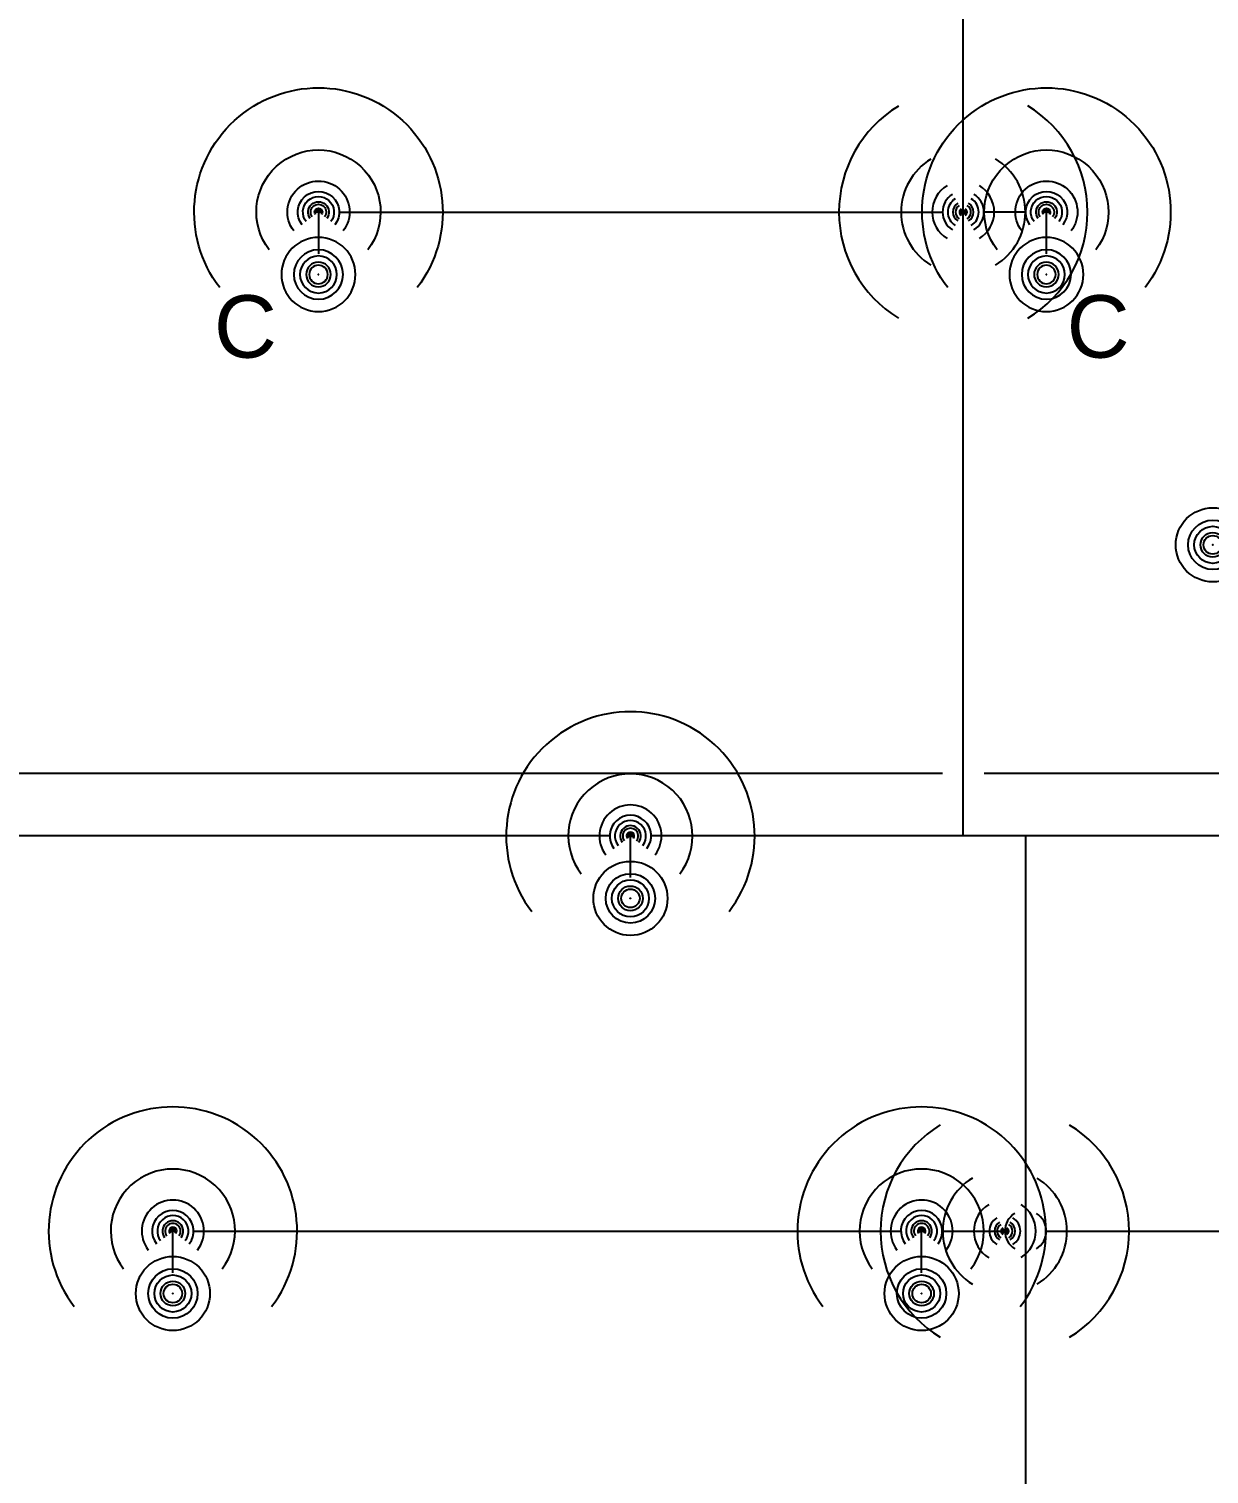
# Model space of a CAD drawing. Extents: x -17670 to 21732, y -105 to 1153.
# Drawn here: x -2583.7 to -2356.7, y 185 to 463 of the extents above; entities that cross this region are included whole.
import ezdxf

# ---------------------------------------------------------------- set-up
doc = ezdxf.new("R2010")
doc.units = 0
doc.header["$LTSCALE"] = 48
doc.header["$MEASUREMENT"] = 0
for name, color, linetype in [('F-FP-N', 2, 'Continuous'), ('F-SPRK-HEAD-N', 2, 'Continuous'), ('F-SPRK-HEAD-N @ 1 (1)', 2, 'Continuous'), ('F-SPRK-HEAD-N @ 1 (2)', 2, 'Continuous'), ('F-SPRK-HEAD-N @ 128', 2, 'Continuous'), ('F-SPRK-HEAD-N @ 192', 2, 'Continuous'), ('F-SPRK-HEAD-N @ 48', 2, 'Continuous'), ('F-SPRK-HEAD-N @ 64', 2, 'Continuous'), ('F-SPRK-HEAD-N @ 96', 2, 'Continuous'), ('F-SPRN-N', 1, 'Continuous'), ('F-SPRN-N @ 1 (1)', 1, 'Continuous'), ('F-SPRN-N @ 1 (2)', 1, 'Continuous'), ('F-SPRN-N @ 12', 1, 'Continuous'), ('F-SPRN-N @ 128', 1, 'Continuous'), ('F-SPRN-N @ 16', 1, 'Continuous'), ('F-SPRN-N @ 192', 1, 'Continuous'), ('F-SPRN-N @ 2', 1, 'Continuous'), ('F-SPRN-N @ 24', 1, 'Continuous'), ('F-SPRN-N @ 384', 1, 'Continuous'), ('F-SPRN-N @ 4', 1, 'Continuous'), ('F-SPRN-N @ 48', 1, 'Continuous'), ('F-SPRN-N @ 64', 1, 'Continuous'), ('F-SPRN-N @ 768', 1, 'Continuous'), ('F-SPRN-N @ 8', 1, 'Continuous'), ('F-SPRN-N @ 96', 1, 'Continuous')]:
    doc.layers.add(name, color=color, linetype=linetype)
doc.layers.add('G-ANNO-TEXT', color=70, linetype='Continuous', lineweight=0)
doc.styles.add('Arial', font='arial.ttf')

# ---------------------------------------------------------------- blocks, each defined once
blk = doc.blocks.new('*U27')
blk.add_circle((0, 0), 0.037109375)
blk = doc.blocks.new('*U1253')
at = {"layer": 'F-SPRK-HEAD-N @ 1 (1)'}
blk.add_blockref('*U27', (-2556.000000014936, 219.7428015229925), dxfattribs=at)
at = {"layer": 'F-SPRK-HEAD-N @ 1 (2)'}
blk.add_blockref('*U27', (-2556.000000014936, 219.7428015229925), dxfattribs=at)
at = {"layer": 'F-SPRK-HEAD-N @ 128', "xscale": 128, "yscale": 128, "zscale": 128}
blk.add_blockref('*U27', (-2556.000000014936, 219.7428015229925), dxfattribs=at)
at = {"layer": 'F-SPRK-HEAD-N @ 192', "xscale": 192, "yscale": 192, "zscale": 192}
blk.add_blockref('*U27', (-2556.000000014936, 219.7428015229925), dxfattribs=at)
at = {"layer": 'F-SPRK-HEAD-N @ 48', "xscale": 48, "yscale": 48, "zscale": 48}
blk.add_blockref('*U27', (-2556.000000014936, 219.7428015229925), dxfattribs=at)
at = {"layer": 'F-SPRK-HEAD-N @ 64', "xscale": 64, "yscale": 64, "zscale": 64}
blk.add_blockref('*U27', (-2556.000000014936, 219.7428015229925), dxfattribs=at)
at = {"layer": 'F-SPRK-HEAD-N @ 96', "xscale": 96, "yscale": 96, "zscale": 96}
blk.add_blockref('*U27', (-2556.000000014936, 219.7428015229925), dxfattribs=at)
blk = doc.blocks.new('*U1257')
at = {"layer": 'F-SPRK-HEAD-N @ 1 (1)'}
blk.add_blockref('*U27', (-2412.000000014936, 219.7428015229925), dxfattribs=at)
at = {"layer": 'F-SPRK-HEAD-N @ 1 (2)'}
blk.add_blockref('*U27', (-2412.000000014936, 219.7428015229925), dxfattribs=at)
at = {"layer": 'F-SPRK-HEAD-N @ 128', "xscale": 128, "yscale": 128, "zscale": 128}
blk.add_blockref('*U27', (-2412.000000014936, 219.7428015229925), dxfattribs=at)
at = {"layer": 'F-SPRK-HEAD-N @ 192', "xscale": 192, "yscale": 192, "zscale": 192}
blk.add_blockref('*U27', (-2412.000000014936, 219.7428015229925), dxfattribs=at)
at = {"layer": 'F-SPRK-HEAD-N @ 48', "xscale": 48, "yscale": 48, "zscale": 48}
blk.add_blockref('*U27', (-2412.000000014936, 219.7428015229925), dxfattribs=at)
at = {"layer": 'F-SPRK-HEAD-N @ 64', "xscale": 64, "yscale": 64, "zscale": 64}
blk.add_blockref('*U27', (-2412.000000014936, 219.7428015229925), dxfattribs=at)
at = {"layer": 'F-SPRK-HEAD-N @ 96', "xscale": 96, "yscale": 96, "zscale": 96}
blk.add_blockref('*U27', (-2412.000000014936, 219.7428015229925), dxfattribs=at)
blk = doc.blocks.new('*U1267')
at = {"layer": 'F-SPRK-HEAD-N @ 1 (1)'}
blk.add_blockref('*U27', (-2468.000000014936, 295.7428015229925), dxfattribs=at)
at = {"layer": 'F-SPRK-HEAD-N @ 1 (2)'}
blk.add_blockref('*U27', (-2468.000000014936, 295.7428015229925), dxfattribs=at)
at = {"layer": 'F-SPRK-HEAD-N @ 128', "xscale": 128, "yscale": 128, "zscale": 128}
blk.add_blockref('*U27', (-2468.000000014936, 295.7428015229925), dxfattribs=at)
at = {"layer": 'F-SPRK-HEAD-N @ 192', "xscale": 192, "yscale": 192, "zscale": 192}
blk.add_blockref('*U27', (-2468.000000014936, 295.7428015229925), dxfattribs=at)
at = {"layer": 'F-SPRK-HEAD-N @ 48', "xscale": 48, "yscale": 48, "zscale": 48}
blk.add_blockref('*U27', (-2468.000000014936, 295.7428015229925), dxfattribs=at)
at = {"layer": 'F-SPRK-HEAD-N @ 64', "xscale": 64, "yscale": 64, "zscale": 64}
blk.add_blockref('*U27', (-2468.000000014936, 295.7428015229925), dxfattribs=at)
at = {"layer": 'F-SPRK-HEAD-N @ 96', "xscale": 96, "yscale": 96, "zscale": 96}
blk.add_blockref('*U27', (-2468.000000014936, 295.7428015229925), dxfattribs=at)
blk = doc.blocks.new('*U1270')
at = {"layer": 'F-SPRK-HEAD-N @ 1 (1)'}
blk.add_blockref('*U27', (-2356.000000014936, 363.7428015229925), dxfattribs=at)
at = {"layer": 'F-SPRK-HEAD-N @ 1 (2)'}
blk.add_blockref('*U27', (-2356.000000014936, 363.7428015229925), dxfattribs=at)
at = {"layer": 'F-SPRK-HEAD-N @ 128', "xscale": 128, "yscale": 128, "zscale": 128}
blk.add_blockref('*U27', (-2356.000000014936, 363.7428015229925), dxfattribs=at)
at = {"layer": 'F-SPRK-HEAD-N @ 192', "xscale": 192, "yscale": 192, "zscale": 192}
blk.add_blockref('*U27', (-2356.000000014936, 363.7428015229925), dxfattribs=at)
at = {"layer": 'F-SPRK-HEAD-N @ 48', "xscale": 48, "yscale": 48, "zscale": 48}
blk.add_blockref('*U27', (-2356.000000014936, 363.7428015229925), dxfattribs=at)
at = {"layer": 'F-SPRK-HEAD-N @ 64', "xscale": 64, "yscale": 64, "zscale": 64}
blk.add_blockref('*U27', (-2356.000000014936, 363.7428015229925), dxfattribs=at)
at = {"layer": 'F-SPRK-HEAD-N @ 96', "xscale": 96, "yscale": 96, "zscale": 96}
blk.add_blockref('*U27', (-2356.000000014936, 363.7428015229925), dxfattribs=at)
blk = doc.blocks.new('*U12')
at = {"linetype": 'Continuous'}
blk.add_arc((0, 0), 0.03111555437015312, 232.5669694738212, 127.4330305261797, dxfattribs=at)
blk = doc.blocks.new('*U1278')
at = {"layer": 'F-SPRN-N @ 1 (1)', "rotation": 89.99999999999999}
blk.add_blockref('*U12', (-2468.000000014936, 307.7428015229925), dxfattribs=at)
at = {"layer": 'F-SPRN-N @ 1 (2)', "rotation": 89.99999999999999}
blk.add_blockref('*U12', (-2468.000000014936, 307.7428015229925), dxfattribs=at)
at = {"layer": 'F-SPRN-N @ 12', "xscale": 12.00000000000001, "yscale": 12.00000000000001, "zscale": 12.00000000000001, "rotation": 89.99999999999999}
blk.add_blockref('*U12', (-2468.000000014936, 307.7428015229925), dxfattribs=at)
at = {"layer": 'F-SPRN-N @ 128', "xscale": 128.0000000000001, "yscale": 128.0000000000001, "zscale": 128.0000000000001, "rotation": 89.99999999999999}
blk.add_blockref('*U12', (-2468.000000014936, 307.7428015229925), dxfattribs=at)
at = {"layer": 'F-SPRN-N @ 16', "xscale": 16.00000000000001, "yscale": 16.00000000000001, "zscale": 16.00000000000001, "rotation": 89.99999999999999}
blk.add_blockref('*U12', (-2468.000000014936, 307.7428015229925), dxfattribs=at)
at = {"layer": 'F-SPRN-N @ 192', "xscale": 192.0000000000002, "yscale": 192.0000000000002, "zscale": 192.0000000000002, "rotation": 89.99999999999999}
blk.add_blockref('*U12', (-2468.000000014936, 307.7428015229925), dxfattribs=at)
at = {"layer": 'F-SPRN-N @ 2', "xscale": 2.000000000000002, "yscale": 2.000000000000002, "zscale": 2.000000000000002, "rotation": 89.99999999999999}
blk.add_blockref('*U12', (-2468.000000014936, 307.7428015229925), dxfattribs=at)
at = {"layer": 'F-SPRN-N @ 24', "xscale": 24.00000000000002, "yscale": 24.00000000000002, "zscale": 24.00000000000002, "rotation": 89.99999999999999}
blk.add_blockref('*U12', (-2468.000000014936, 307.7428015229925), dxfattribs=at)
at = {"layer": 'F-SPRN-N @ 384', "xscale": 384.0000000000003, "yscale": 384.0000000000003, "zscale": 384.0000000000003, "rotation": 89.99999999999999}
blk.add_blockref('*U12', (-2468.000000014936, 307.7428015229925), dxfattribs=at)
at = {"layer": 'F-SPRN-N @ 4', "xscale": 4.000000000000004, "yscale": 4.000000000000004, "zscale": 4.000000000000004, "rotation": 89.99999999999999}
blk.add_blockref('*U12', (-2468.000000014936, 307.7428015229925), dxfattribs=at)
at = {"layer": 'F-SPRN-N @ 48', "xscale": 48.00000000000004, "yscale": 48.00000000000004, "zscale": 48.00000000000004, "rotation": 89.99999999999999}
blk.add_blockref('*U12', (-2468.000000014936, 307.7428015229925), dxfattribs=at)
at = {"layer": 'F-SPRN-N @ 64', "xscale": 64.00000000000006, "yscale": 64.00000000000006, "zscale": 64.00000000000006, "rotation": 89.99999999999999}
blk.add_blockref('*U12', (-2468.000000014936, 307.7428015229925), dxfattribs=at)
at = {"layer": 'F-SPRN-N @ 768', "xscale": 768.0000000000007, "yscale": 768.0000000000007, "zscale": 768.0000000000007, "rotation": 89.99999999999999}
blk.add_blockref('*U12', (-2468.000000014936, 307.7428015229925), dxfattribs=at)
at = {"layer": 'F-SPRN-N @ 8', "xscale": 8.000000000000007, "yscale": 8.000000000000007, "zscale": 8.000000000000007, "rotation": 89.99999999999999}
blk.add_blockref('*U12', (-2468.000000014936, 307.7428015229925), dxfattribs=at)
at = {"layer": 'F-SPRN-N @ 96', "xscale": 96.00000000000009, "yscale": 96.00000000000009, "zscale": 96.00000000000009, "rotation": 89.99999999999999}
blk.add_blockref('*U12', (-2468.000000014936, 307.7428015229925), dxfattribs=at)
blk = doc.blocks.new('*U1283')
at = {"layer": 'F-SPRN-N @ 1 (1)', "rotation": 89.99999999999999}
blk.add_blockref('*U12', (-2556.000000014936, 231.7428015229925), dxfattribs=at)
at = {"layer": 'F-SPRN-N @ 1 (2)', "rotation": 89.99999999999999}
blk.add_blockref('*U12', (-2556.000000014936, 231.7428015229925), dxfattribs=at)
at = {"layer": 'F-SPRN-N @ 12', "xscale": 12.00000000000001, "yscale": 12.00000000000001, "zscale": 12.00000000000001, "rotation": 89.99999999999999}
blk.add_blockref('*U12', (-2556.000000014936, 231.7428015229925), dxfattribs=at)
at = {"layer": 'F-SPRN-N @ 128', "xscale": 128.0000000000001, "yscale": 128.0000000000001, "zscale": 128.0000000000001, "rotation": 89.99999999999999}
blk.add_blockref('*U12', (-2556.000000014936, 231.7428015229925), dxfattribs=at)
at = {"layer": 'F-SPRN-N @ 16', "xscale": 16.00000000000001, "yscale": 16.00000000000001, "zscale": 16.00000000000001, "rotation": 89.99999999999999}
blk.add_blockref('*U12', (-2556.000000014936, 231.7428015229925), dxfattribs=at)
at = {"layer": 'F-SPRN-N @ 192', "xscale": 192.0000000000002, "yscale": 192.0000000000002, "zscale": 192.0000000000002, "rotation": 89.99999999999999}
blk.add_blockref('*U12', (-2556.000000014936, 231.7428015229925), dxfattribs=at)
at = {"layer": 'F-SPRN-N @ 2', "xscale": 2.000000000000002, "yscale": 2.000000000000002, "zscale": 2.000000000000002, "rotation": 89.99999999999999}
blk.add_blockref('*U12', (-2556.000000014936, 231.7428015229925), dxfattribs=at)
at = {"layer": 'F-SPRN-N @ 24', "xscale": 24.00000000000002, "yscale": 24.00000000000002, "zscale": 24.00000000000002, "rotation": 89.99999999999999}
blk.add_blockref('*U12', (-2556.000000014936, 231.7428015229925), dxfattribs=at)
at = {"layer": 'F-SPRN-N @ 384', "xscale": 384.0000000000003, "yscale": 384.0000000000003, "zscale": 384.0000000000003, "rotation": 89.99999999999999}
blk.add_blockref('*U12', (-2556.000000014936, 231.7428015229925), dxfattribs=at)
at = {"layer": 'F-SPRN-N @ 4', "xscale": 4.000000000000004, "yscale": 4.000000000000004, "zscale": 4.000000000000004, "rotation": 89.99999999999999}
blk.add_blockref('*U12', (-2556.000000014936, 231.7428015229925), dxfattribs=at)
at = {"layer": 'F-SPRN-N @ 48', "xscale": 48.00000000000004, "yscale": 48.00000000000004, "zscale": 48.00000000000004, "rotation": 89.99999999999999}
blk.add_blockref('*U12', (-2556.000000014936, 231.7428015229925), dxfattribs=at)
at = {"layer": 'F-SPRN-N @ 64', "xscale": 64.00000000000006, "yscale": 64.00000000000006, "zscale": 64.00000000000006, "rotation": 89.99999999999999}
blk.add_blockref('*U12', (-2556.000000014936, 231.7428015229925), dxfattribs=at)
at = {"layer": 'F-SPRN-N @ 768', "xscale": 768.0000000000007, "yscale": 768.0000000000007, "zscale": 768.0000000000007, "rotation": 89.99999999999999}
blk.add_blockref('*U12', (-2556.000000014936, 231.7428015229925), dxfattribs=at)
at = {"layer": 'F-SPRN-N @ 8', "xscale": 8.000000000000007, "yscale": 8.000000000000007, "zscale": 8.000000000000007, "rotation": 89.99999999999999}
blk.add_blockref('*U12', (-2556.000000014936, 231.7428015229925), dxfattribs=at)
at = {"layer": 'F-SPRN-N @ 96', "xscale": 96.00000000000009, "yscale": 96.00000000000009, "zscale": 96.00000000000009, "rotation": 89.99999999999999}
blk.add_blockref('*U12', (-2556.000000014936, 231.7428015229925), dxfattribs=at)
blk = doc.blocks.new('*U1284')
at = {"layer": 'F-SPRN-N @ 1 (1)', "rotation": 89.99999999999999}
blk.add_blockref('*U12', (-2412.000000014936, 231.7428015229925), dxfattribs=at)
at = {"layer": 'F-SPRN-N @ 1 (2)', "rotation": 89.99999999999999}
blk.add_blockref('*U12', (-2412.000000014936, 231.7428015229925), dxfattribs=at)
at = {"layer": 'F-SPRN-N @ 12', "xscale": 12.00000000000001, "yscale": 12.00000000000001, "zscale": 12.00000000000001, "rotation": 89.99999999999999}
blk.add_blockref('*U12', (-2412.000000014936, 231.7428015229925), dxfattribs=at)
at = {"layer": 'F-SPRN-N @ 128', "xscale": 128.0000000000001, "yscale": 128.0000000000001, "zscale": 128.0000000000001, "rotation": 89.99999999999999}
blk.add_blockref('*U12', (-2412.000000014936, 231.7428015229925), dxfattribs=at)
at = {"layer": 'F-SPRN-N @ 16', "xscale": 16.00000000000001, "yscale": 16.00000000000001, "zscale": 16.00000000000001, "rotation": 89.99999999999999}
blk.add_blockref('*U12', (-2412.000000014936, 231.7428015229925), dxfattribs=at)
at = {"layer": 'F-SPRN-N @ 192', "xscale": 192.0000000000002, "yscale": 192.0000000000002, "zscale": 192.0000000000002, "rotation": 89.99999999999999}
blk.add_blockref('*U12', (-2412.000000014936, 231.7428015229925), dxfattribs=at)
at = {"layer": 'F-SPRN-N @ 2', "xscale": 2.000000000000002, "yscale": 2.000000000000002, "zscale": 2.000000000000002, "rotation": 89.99999999999999}
blk.add_blockref('*U12', (-2412.000000014936, 231.7428015229925), dxfattribs=at)
at = {"layer": 'F-SPRN-N @ 24', "xscale": 24.00000000000002, "yscale": 24.00000000000002, "zscale": 24.00000000000002, "rotation": 89.99999999999999}
blk.add_blockref('*U12', (-2412.000000014936, 231.7428015229925), dxfattribs=at)
at = {"layer": 'F-SPRN-N @ 384', "xscale": 384.0000000000003, "yscale": 384.0000000000003, "zscale": 384.0000000000003, "rotation": 89.99999999999999}
blk.add_blockref('*U12', (-2412.000000014936, 231.7428015229925), dxfattribs=at)
at = {"layer": 'F-SPRN-N @ 4', "xscale": 4.000000000000004, "yscale": 4.000000000000004, "zscale": 4.000000000000004, "rotation": 89.99999999999999}
blk.add_blockref('*U12', (-2412.000000014936, 231.7428015229925), dxfattribs=at)
at = {"layer": 'F-SPRN-N @ 48', "xscale": 48.00000000000004, "yscale": 48.00000000000004, "zscale": 48.00000000000004, "rotation": 89.99999999999999}
blk.add_blockref('*U12', (-2412.000000014936, 231.7428015229925), dxfattribs=at)
at = {"layer": 'F-SPRN-N @ 64', "xscale": 64.00000000000006, "yscale": 64.00000000000006, "zscale": 64.00000000000006, "rotation": 89.99999999999999}
blk.add_blockref('*U12', (-2412.000000014936, 231.7428015229925), dxfattribs=at)
at = {"layer": 'F-SPRN-N @ 768', "xscale": 768.0000000000007, "yscale": 768.0000000000007, "zscale": 768.0000000000007, "rotation": 89.99999999999999}
blk.add_blockref('*U12', (-2412.000000014936, 231.7428015229925), dxfattribs=at)
at = {"layer": 'F-SPRN-N @ 8', "xscale": 8.000000000000007, "yscale": 8.000000000000007, "zscale": 8.000000000000007, "rotation": 89.99999999999999}
blk.add_blockref('*U12', (-2412.000000014936, 231.7428015229925), dxfattribs=at)
at = {"layer": 'F-SPRN-N @ 96', "xscale": 96.00000000000009, "yscale": 96.00000000000009, "zscale": 96.00000000000009, "rotation": 89.99999999999999}
blk.add_blockref('*U12', (-2412.000000014936, 231.7428015229925), dxfattribs=at)
blk = doc.blocks.new('*U40')
for start, end in [(121.274325396742, 238.7256746032579), (301.4341766631704, 58.56582333682955)]:
    blk.add_arc((0, 0), 0.03111555437015312, start, end)
blk = doc.blocks.new('*U1286')
at = {"layer": 'F-SPRN-N @ 1 (1)'}
blk.add_blockref('*U40', (-2396.000000014936, 231.7428015229925), dxfattribs=at)
at = {"layer": 'F-SPRN-N @ 1 (2)'}
blk.add_blockref('*U40', (-2396.000000014936, 231.7428015229925), dxfattribs=at)
at = {"layer": 'F-SPRN-N @ 12', "xscale": 12, "yscale": 12, "zscale": 12}
blk.add_blockref('*U40', (-2396.000000014936, 231.7428015229925), dxfattribs=at)
at = {"layer": 'F-SPRN-N @ 128', "xscale": 128, "yscale": 128, "zscale": 128}
blk.add_blockref('*U40', (-2392.000000014936, 231.7428015229925), dxfattribs=at)
at = {"layer": 'F-SPRN-N @ 16', "xscale": 16, "yscale": 16, "zscale": 16}
blk.add_blockref('*U40', (-2396.000000014936, 231.7428015229925), dxfattribs=at)
at = {"layer": 'F-SPRN-N @ 192', "xscale": 192, "yscale": 192, "zscale": 192}
blk.add_blockref('*U40', (-2396.000000014936, 231.7428015229925), dxfattribs=at)
at = {"layer": 'F-SPRN-N @ 2', "xscale": 2, "yscale": 2, "zscale": 2}
blk.add_blockref('*U40', (-2396.000000014936, 231.7428015229925), dxfattribs=at)
at = {"layer": 'F-SPRN-N @ 24', "xscale": 24, "yscale": 24, "zscale": 24}
blk.add_blockref('*U40', (-2396.000000014936, 231.7428015229925), dxfattribs=at)
at = {"layer": 'F-SPRN-N @ 384', "xscale": 384, "yscale": 384, "zscale": 384}
blk.add_blockref('*U40', (-2396.000000014936, 231.7428015229925), dxfattribs=at)
at = {"layer": 'F-SPRN-N @ 4', "xscale": 4, "yscale": 4, "zscale": 4}
blk.add_blockref('*U40', (-2396.000000014936, 231.7428015229925), dxfattribs=at)
at = {"layer": 'F-SPRN-N @ 48', "xscale": 48, "yscale": 48, "zscale": 48}
blk.add_blockref('*U40', (-2396.000000014936, 231.7428015229925), dxfattribs=at)
at = {"layer": 'F-SPRN-N @ 64', "xscale": 64, "yscale": 64, "zscale": 64}
blk.add_blockref('*U40', (-2396.000000014936, 231.7428015229925), dxfattribs=at)
at = {"layer": 'F-SPRN-N @ 768', "xscale": 768, "yscale": 768, "zscale": 768}
blk.add_blockref('*U40', (-2396.000000014936, 231.7428015229925), dxfattribs=at)
at = {"layer": 'F-SPRN-N @ 8', "xscale": 8, "yscale": 8, "zscale": 8}
blk.add_blockref('*U40', (-2396.000000014936, 231.7428015229925), dxfattribs=at)
at = {"layer": 'F-SPRN-N @ 96', "xscale": 96, "yscale": 96, "zscale": 96}
blk.add_blockref('*U40', (-2396.000000014936, 231.7428015229925), dxfattribs=at)
blk = doc.blocks.new('*U1590')
at = {"layer": 'F-SPRK-HEAD-N @ 1 (1)', "xscale": -1}
blk.add_blockref('*U27', (-2388.000000014936, 415.7428015229925), dxfattribs=at)
at = {"layer": 'F-SPRK-HEAD-N @ 1 (2)', "xscale": -1}
blk.add_blockref('*U27', (-2388.000000014936, 415.7428015229925), dxfattribs=at)
at = {"layer": 'F-SPRK-HEAD-N @ 128', "xscale": -128, "yscale": 128, "zscale": 128}
blk.add_blockref('*U27', (-2388.000000014936, 415.7428015229925), dxfattribs=at)
at = {"layer": 'F-SPRK-HEAD-N @ 192', "xscale": -192, "yscale": 192, "zscale": 192}
blk.add_blockref('*U27', (-2388.000000014936, 415.7428015229925), dxfattribs=at)
at = {"layer": 'F-SPRK-HEAD-N @ 48', "xscale": -48, "yscale": 48, "zscale": 48}
blk.add_blockref('*U27', (-2388.000000014936, 415.7428015229925), dxfattribs=at)
at = {"layer": 'F-SPRK-HEAD-N @ 64', "xscale": -64, "yscale": 64, "zscale": 64}
blk.add_blockref('*U27', (-2388.000000014936, 415.7428015229925), dxfattribs=at)
at = {"layer": 'F-SPRK-HEAD-N @ 96', "xscale": -96, "yscale": 96, "zscale": 96}
blk.add_blockref('*U27', (-2388.000000014936, 415.7428015229925), dxfattribs=at)
blk = doc.blocks.new('*U1591')
at = {"layer": 'F-SPRK-HEAD-N @ 1 (1)', "xscale": -1}
blk.add_blockref('*U27', (-2528.000000014936, 415.7428015229925), dxfattribs=at)
at = {"layer": 'F-SPRK-HEAD-N @ 1 (2)', "xscale": -1}
blk.add_blockref('*U27', (-2528.000000014936, 415.7428015229925), dxfattribs=at)
at = {"layer": 'F-SPRK-HEAD-N @ 128', "xscale": -128, "yscale": 128, "zscale": 128}
blk.add_blockref('*U27', (-2528.000000014936, 415.7428015229925), dxfattribs=at)
at = {"layer": 'F-SPRK-HEAD-N @ 192', "xscale": -192, "yscale": 192, "zscale": 192}
blk.add_blockref('*U27', (-2528.000000014936, 415.7428015229925), dxfattribs=at)
at = {"layer": 'F-SPRK-HEAD-N @ 48', "xscale": -48, "yscale": 48, "zscale": 48}
blk.add_blockref('*U27', (-2528.000000014936, 415.7428015229925), dxfattribs=at)
at = {"layer": 'F-SPRK-HEAD-N @ 64', "xscale": -64, "yscale": 64, "zscale": 64}
blk.add_blockref('*U27', (-2528.000000014936, 415.7428015229925), dxfattribs=at)
at = {"layer": 'F-SPRK-HEAD-N @ 96', "xscale": -96, "yscale": 96, "zscale": 96}
blk.add_blockref('*U27', (-2528.000000014936, 415.7428015229925), dxfattribs=at)
blk = doc.blocks.new('*U1592')
at = {"layer": 'F-SPRN-N @ 1 (1)', "xscale": -1, "rotation": 270}
blk.add_blockref('*U12', (-2528.000000014936, 427.7428015229925), dxfattribs=at)
at = {"layer": 'F-SPRN-N @ 1 (2)', "xscale": -1, "rotation": 270}
blk.add_blockref('*U12', (-2528.000000014936, 427.7428015229925), dxfattribs=at)
at = {"layer": 'F-SPRN-N @ 12', "xscale": -12.00000000000001, "yscale": 12.00000000000001, "zscale": 12.00000000000001, "rotation": 270}
blk.add_blockref('*U12', (-2528.000000014936, 427.7428015229925), dxfattribs=at)
at = {"layer": 'F-SPRN-N @ 128', "xscale": -128.0000000000001, "yscale": 128.0000000000001, "zscale": 128.0000000000001, "rotation": 270}
blk.add_blockref('*U12', (-2528.000000014936, 427.7428015229925), dxfattribs=at)
at = {"layer": 'F-SPRN-N @ 16', "xscale": -16.00000000000001, "yscale": 16.00000000000001, "zscale": 16.00000000000001, "rotation": 270}
blk.add_blockref('*U12', (-2528.000000014936, 427.7428015229925), dxfattribs=at)
at = {"layer": 'F-SPRN-N @ 192', "xscale": -192.0000000000002, "yscale": 192.0000000000002, "zscale": 192.0000000000002, "rotation": 270}
blk.add_blockref('*U12', (-2528.000000014936, 427.7428015229925), dxfattribs=at)
at = {"layer": 'F-SPRN-N @ 2', "xscale": -2.000000000000002, "yscale": 2.000000000000002, "zscale": 2.000000000000002, "rotation": 270}
blk.add_blockref('*U12', (-2528.000000014936, 427.7428015229925), dxfattribs=at)
at = {"layer": 'F-SPRN-N @ 24', "xscale": -24.00000000000002, "yscale": 24.00000000000002, "zscale": 24.00000000000002, "rotation": 270}
blk.add_blockref('*U12', (-2528.000000014936, 427.7428015229925), dxfattribs=at)
at = {"layer": 'F-SPRN-N @ 384', "xscale": -384.0000000000003, "yscale": 384.0000000000003, "zscale": 384.0000000000003, "rotation": 270}
blk.add_blockref('*U12', (-2528.000000014936, 427.7428015229925), dxfattribs=at)
at = {"layer": 'F-SPRN-N @ 4', "xscale": -4.000000000000004, "yscale": 4.000000000000004, "zscale": 4.000000000000004, "rotation": 270}
blk.add_blockref('*U12', (-2528.000000014936, 427.7428015229925), dxfattribs=at)
at = {"layer": 'F-SPRN-N @ 48', "xscale": -48.00000000000004, "yscale": 48.00000000000004, "zscale": 48.00000000000004, "rotation": 270}
blk.add_blockref('*U12', (-2528.000000014936, 427.7428015229925), dxfattribs=at)
at = {"layer": 'F-SPRN-N @ 64', "xscale": -64.00000000000006, "yscale": 64.00000000000006, "zscale": 64.00000000000006, "rotation": 270}
blk.add_blockref('*U12', (-2528.000000014936, 427.7428015229925), dxfattribs=at)
at = {"layer": 'F-SPRN-N @ 768', "xscale": -768.0000000000007, "yscale": 768.0000000000007, "zscale": 768.0000000000007, "rotation": 270}
blk.add_blockref('*U12', (-2528.000000014936, 427.7428015229925), dxfattribs=at)
at = {"layer": 'F-SPRN-N @ 8', "xscale": -8.000000000000007, "yscale": 8.000000000000007, "zscale": 8.000000000000007, "rotation": 270}
blk.add_blockref('*U12', (-2528.000000014936, 427.7428015229925), dxfattribs=at)
at = {"layer": 'F-SPRN-N @ 96', "xscale": -96.00000000000009, "yscale": 96.00000000000009, "zscale": 96.00000000000009, "rotation": 270}
blk.add_blockref('*U12', (-2528.000000014936, 427.7428015229925), dxfattribs=at)
blk = doc.blocks.new('*U1593')
at = {"layer": 'F-SPRN-N @ 1 (1)', "xscale": -1, "rotation": 270}
blk.add_blockref('*U12', (-2388.000000014936, 427.7428015229925), dxfattribs=at)
at = {"layer": 'F-SPRN-N @ 1 (2)', "xscale": -1, "rotation": 270}
blk.add_blockref('*U12', (-2388.000000014936, 427.7428015229925), dxfattribs=at)
at = {"layer": 'F-SPRN-N @ 12', "xscale": -12.00000000000001, "yscale": 12.00000000000001, "zscale": 12.00000000000001, "rotation": 270}
blk.add_blockref('*U12', (-2388.000000014936, 427.7428015229925), dxfattribs=at)
at = {"layer": 'F-SPRN-N @ 128', "xscale": -128.0000000000001, "yscale": 128.0000000000001, "zscale": 128.0000000000001, "rotation": 270}
blk.add_blockref('*U12', (-2388.000000014936, 427.7428015229925), dxfattribs=at)
at = {"layer": 'F-SPRN-N @ 16', "xscale": -16.00000000000001, "yscale": 16.00000000000001, "zscale": 16.00000000000001, "rotation": 270}
blk.add_blockref('*U12', (-2388.000000014936, 427.7428015229925), dxfattribs=at)
at = {"layer": 'F-SPRN-N @ 192', "xscale": -192.0000000000002, "yscale": 192.0000000000002, "zscale": 192.0000000000002, "rotation": 270}
blk.add_blockref('*U12', (-2388.000000014936, 427.7428015229925), dxfattribs=at)
at = {"layer": 'F-SPRN-N @ 2', "xscale": -2.000000000000002, "yscale": 2.000000000000002, "zscale": 2.000000000000002, "rotation": 270}
blk.add_blockref('*U12', (-2388.000000014936, 427.7428015229925), dxfattribs=at)
at = {"layer": 'F-SPRN-N @ 24', "xscale": -24.00000000000002, "yscale": 24.00000000000002, "zscale": 24.00000000000002, "rotation": 270}
blk.add_blockref('*U12', (-2388.000000014936, 427.7428015229925), dxfattribs=at)
at = {"layer": 'F-SPRN-N @ 384', "xscale": -384.0000000000003, "yscale": 384.0000000000003, "zscale": 384.0000000000003, "rotation": 270}
blk.add_blockref('*U12', (-2388.000000014936, 427.7428015229925), dxfattribs=at)
at = {"layer": 'F-SPRN-N @ 4', "xscale": -4.000000000000004, "yscale": 4.000000000000004, "zscale": 4.000000000000004, "rotation": 270}
blk.add_blockref('*U12', (-2388.000000014936, 427.7428015229925), dxfattribs=at)
at = {"layer": 'F-SPRN-N @ 48', "xscale": -48.00000000000004, "yscale": 48.00000000000004, "zscale": 48.00000000000004, "rotation": 270}
blk.add_blockref('*U12', (-2388.000000014936, 427.7428015229925), dxfattribs=at)
at = {"layer": 'F-SPRN-N @ 64', "xscale": -64.00000000000006, "yscale": 64.00000000000006, "zscale": 64.00000000000006, "rotation": 270}
blk.add_blockref('*U12', (-2388.000000014936, 427.7428015229925), dxfattribs=at)
at = {"layer": 'F-SPRN-N @ 768', "xscale": -768.0000000000007, "yscale": 768.0000000000007, "zscale": 768.0000000000007, "rotation": 270}
blk.add_blockref('*U12', (-2388.000000014936, 427.7428015229925), dxfattribs=at)
at = {"layer": 'F-SPRN-N @ 8', "xscale": -8.000000000000007, "yscale": 8.000000000000007, "zscale": 8.000000000000007, "rotation": 270}
blk.add_blockref('*U12', (-2388.000000014936, 427.7428015229925), dxfattribs=at)
at = {"layer": 'F-SPRN-N @ 96', "xscale": -96.00000000000009, "yscale": 96.00000000000009, "zscale": 96.00000000000009, "rotation": 270}
blk.add_blockref('*U12', (-2388.000000014936, 427.7428015229925), dxfattribs=at)
blk = doc.blocks.new('*U1601')
at = {"layer": 'F-SPRN-N @ 1 (1)', "rotation": 180}
blk.add_blockref('*U40', (-2404.000000014936, 427.7428015229925), dxfattribs=at)
at = {"layer": 'F-SPRN-N @ 1 (2)', "rotation": 180}
blk.add_blockref('*U40', (-2404.000000014936, 427.7428015229925), dxfattribs=at)
at = {"layer": 'F-SPRN-N @ 12', "xscale": 12, "yscale": 12, "zscale": 12, "rotation": 180}
blk.add_blockref('*U40', (-2404.000000014936, 427.7428015229925), dxfattribs=at)
at = {"layer": 'F-SPRN-N @ 128', "xscale": 128, "yscale": 128, "zscale": 128, "rotation": 180}
blk.add_blockref('*U40', (-2404.000000014936, 427.7428015229925), dxfattribs=at)
at = {"layer": 'F-SPRN-N @ 16', "xscale": 16, "yscale": 16, "zscale": 16, "rotation": 180}
blk.add_blockref('*U40', (-2404.000000014936, 427.7428015229925), dxfattribs=at)
at = {"layer": 'F-SPRN-N @ 192', "xscale": 192, "yscale": 192, "zscale": 192, "rotation": 180}
blk.add_blockref('*U40', (-2404.000000014936, 427.7428015229925), dxfattribs=at)
at = {"layer": 'F-SPRN-N @ 2', "xscale": 2, "yscale": 2, "zscale": 2, "rotation": 180}
blk.add_blockref('*U40', (-2404.000000014936, 427.7428015229925), dxfattribs=at)
at = {"layer": 'F-SPRN-N @ 24', "xscale": 24, "yscale": 24, "zscale": 24, "rotation": 180}
blk.add_blockref('*U40', (-2404.000000014936, 427.7428015229925), dxfattribs=at)
at = {"layer": 'F-SPRN-N @ 384', "xscale": 384, "yscale": 384, "zscale": 384, "rotation": 180}
blk.add_blockref('*U40', (-2404.000000014936, 427.7428015229925), dxfattribs=at)
at = {"layer": 'F-SPRN-N @ 4', "xscale": 4, "yscale": 4, "zscale": 4, "rotation": 180}
blk.add_blockref('*U40', (-2404.000000014936, 427.7428015229925), dxfattribs=at)
at = {"layer": 'F-SPRN-N @ 48', "xscale": 48, "yscale": 48, "zscale": 48, "rotation": 180}
blk.add_blockref('*U40', (-2404.000000014936, 427.7428015229925), dxfattribs=at)
at = {"layer": 'F-SPRN-N @ 64', "xscale": 64, "yscale": 64, "zscale": 64, "rotation": 180}
blk.add_blockref('*U40', (-2404.000000014936, 427.7428015229925), dxfattribs=at)
at = {"layer": 'F-SPRN-N @ 768', "xscale": 768, "yscale": 768, "zscale": 768, "rotation": 180}
blk.add_blockref('*U40', (-2404.000000014936, 427.7428015229925), dxfattribs=at)
at = {"layer": 'F-SPRN-N @ 8', "xscale": 8, "yscale": 8, "zscale": 8, "rotation": 180}
blk.add_blockref('*U40', (-2404.000000014936, 427.7428015229925), dxfattribs=at)
at = {"layer": 'F-SPRN-N @ 96', "xscale": 96, "yscale": 96, "zscale": 96, "rotation": 180}
blk.add_blockref('*U40', (-2404.000000014936, 427.7428015229925), dxfattribs=at)

msp = doc.modelspace()

# ---------------------------------------------------------------- linework, layer by layer
at = {"layer": 'F-FP-N'}
for p, q in [((-2408.000000014936, 319.7428015229925), (-2672.000000014936, 319.7428015229925)), ((-2328.000000014936, 319.7428015229925), (-2400.000000014936, 319.7428015229925))]:
    msp.add_line(p, q, dxfattribs=at)
at = {"layer": 'F-SPRN-N'}
for p, q in [((-2404.000000014936, 307.7428015229925), (-2404.000000014936, 495.7428015229925)), ((-2528.000000014936, 427.7428015229925), (-2528.000000014936, 419.7428015229925)), ((-2524.000000014936, 427.7428015229925), (-2408.000000014936, 427.7428015229925)), ((-2392.000000014936, 427.7428015229925), (-2400.000000014936, 427.7428015229925)), ((-2388.000000014936, 419.7428015229925), (-2388.000000014936, 427.7428015229925)), ((-2472.000000014936, 307.7428015229925), (-2632.000000014936, 307.7428015229925)), ((-2468.000000014936, 299.7428015229925), (-2468.000000014936, 307.7428015229925)), ((-2328.000000014936, 307.7428015229925), (-2464.000000014936, 307.7428015229925)), ((-2392.000000014936, 307.7428015229925), (-2392.000000014936, 87.74280152299252)), ((-2556.000000014936, 223.7428015229925), (-2556.000000014936, 231.7428015229925)), ((-2552.000000014936, 231.7428015229925), (-2416.000000014936, 231.7428015229925)), ((-2412.000000014936, 223.7428015229925), (-2412.000000014936, 231.7428015229925)), ((-2408.000000014936, 231.7428015229925), (-2396.000000014936, 231.7428015229925)), ((-2388.000000014936, 231.7428015229925), (-2296.000000014936, 231.7428015229925))]:
    msp.add_line(p, q, dxfattribs=at)

# ---------------------------------------------------------------- block references
at = {"layer": 'F-SPRK-HEAD-N'}
for name in ['*U1591', '*U1590', '*U1270', '*U1267', '*U1253', '*U1257']:
    msp.add_blockref(name, (0, 0), dxfattribs=at)
at = {"layer": 'F-SPRN-N'}
for name in ['*U1592', '*U1593', '*U1601', '*U1278', '*U1283', '*U1284', '*U1286']:
    msp.add_blockref(name, (0, 0), dxfattribs=at)

# ---------------------------------------------------------------- texts
at = {"layer": 'G-ANNO-TEXT', "char_height": 12, "attachment_point": 3, "style": 'Arial'}
for insert in [(-2536.000000014936, 411.7428015229925), (-2372.000000014936, 411.7428015229925)]:
    msp.add_mtext_dynamic_manual_height_columns('C', width=72, gutter_width=60, heights=[0], dxfattribs=dict(at, insert=insert))

doc.saveas('drawing.dxf')
